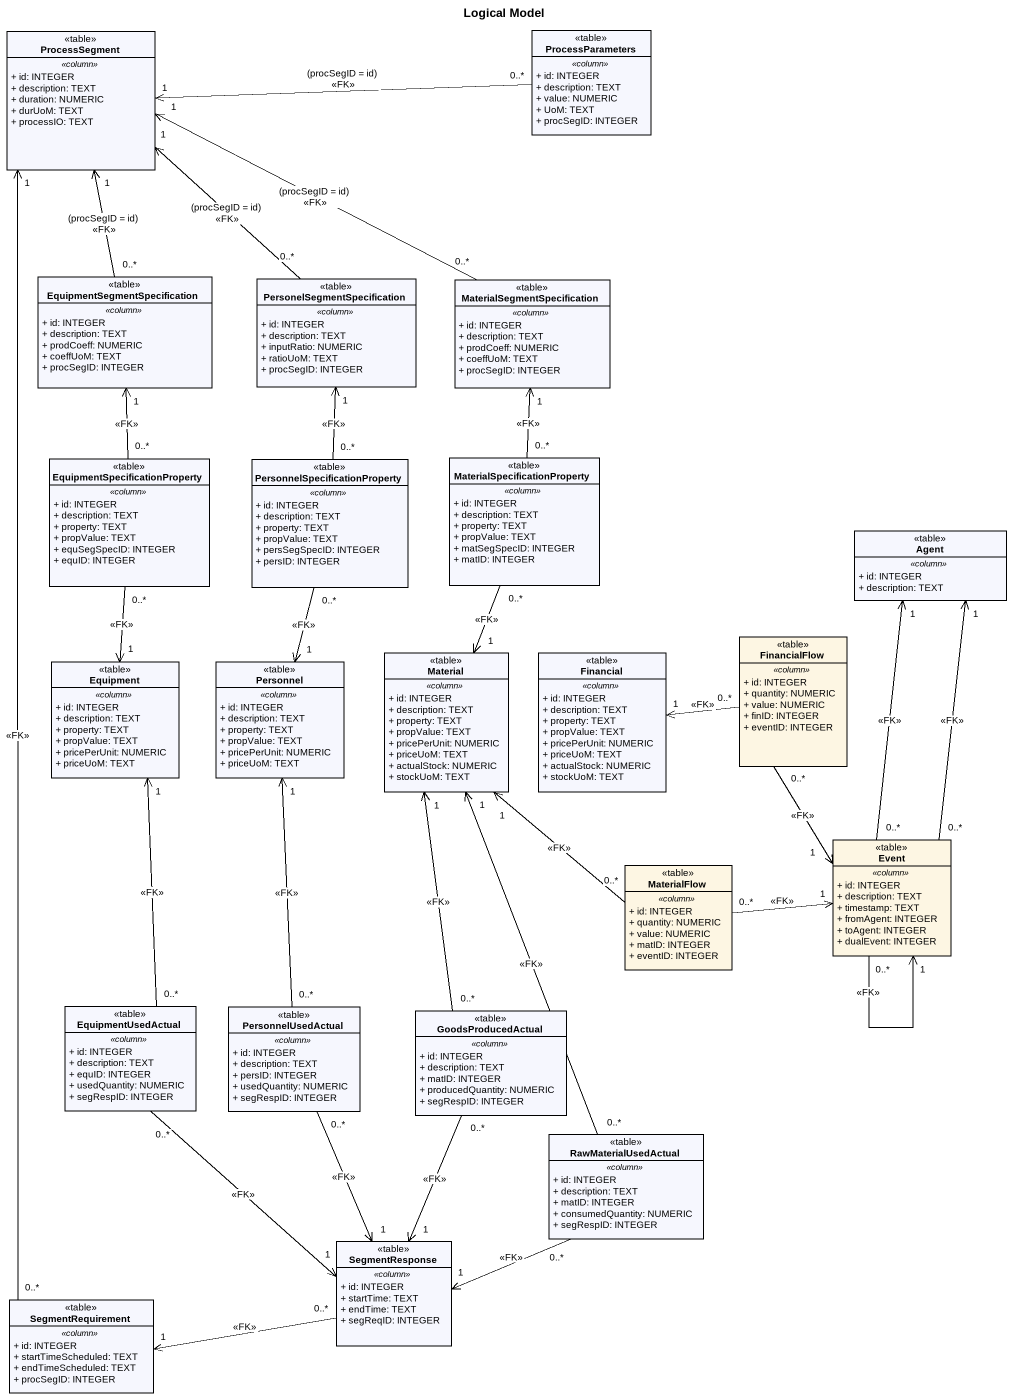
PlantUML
@startuml
title Logical Model
hide circle
hide empty members
skinparam classAttributeIconSize 0
class ProcessSegment <<table>> #F6F7FE {
  .. <<column>> ..
  + id: INTEGER
  + description: TEXT
  + duration: NUMERIC
  + durUoM: TEXT
  + processIO: TEXT
}
class ProcessParameters <<table>> #F6F7FE {
  .. <<column>> ..
  + id: INTEGER
  + description: TEXT
  + value: NUMERIC
  + UoM: TEXT
  + procSegID: INTEGER
}
class "EquipmentSegmentSpecification" as EquipmentSegmentSpecificatio <<table>> #F6F7FE {
  .. <<column>> ..
  + id: INTEGER
  + description: TEXT
  + prodCoeff: NUMERIC
  + coeffUoM: TEXT
  + procSegID: INTEGER
}
class PersonelSegmentSpecification <<table>> #F6F7FE {
  .. <<column>> ..
  + id: INTEGER
  + description: TEXT
  + inputRatio: NUMERIC
  + ratioUoM: TEXT
  + procSegID: INTEGER
}
class MaterialSegmentSpecification <<table>> #F6F7FE {
  .. <<column>> ..
  + id: INTEGER
  + description: TEXT
  + prodCoeff: NUMERIC
  + coeffUoM: TEXT
  + procSegID: INTEGER
}
class "EquipmentSpecificationProperty" as EquipmentSpecificationProper <<table>> #F6F7FE {
  .. <<column>> ..
  + id: INTEGER
  + description: TEXT
  + property: TEXT
  + propValue: TEXT
  + equSegSpecID: INTEGER
  + equID: INTEGER
}
class "PersonnelSpecificationProperty" as PersonnelSpecificationProper <<table>> #F6F7FE {
  .. <<column>> ..
  + id: INTEGER
  + description: TEXT
  + property: TEXT
  + propValue: TEXT
  + persSegSpecID: INTEGER
  + persID: INTEGER
}
class "MaterialSpecificationProperty" as MaterialSpecificationPropert <<table>> #F6F7FE {
  .. <<column>> ..
  + id: INTEGER
  + description: TEXT
  + property: TEXT
  + propValue: TEXT
  + matSegSpecID: INTEGER
  + matID: INTEGER
}
class "Agent" as Agent_ <<table>> #F6F7FE {
  .. <<column>> ..
  + id: INTEGER
  + description: TEXT
}
class Equipment <<table>> #F6F7FE {
  .. <<column>> ..
  + id: INTEGER
  + description: TEXT
  + property: TEXT
  + propValue: TEXT
  + pricePerUnit: NUMERIC
  + priceUoM: TEXT
}
class Personnel <<table>> #F6F7FE {
  .. <<column>> ..
  + id: INTEGER
  + description: TEXT
  + property: TEXT
  + propValue: TEXT
  + pricePerUnit: NUMERIC
  + priceUoM: TEXT
}
class Material <<table>> #F6F7FE {
  .. <<column>> ..
  + id: INTEGER
  + description: TEXT
  + property: TEXT
  + propValue: TEXT
  + pricePerUnit: NUMERIC
  + priceUoM: TEXT
  + actualStock: NUMERIC
  + stockUoM: TEXT
}
class Financial <<table>> #F6F7FE {
  .. <<column>> ..
  + id: INTEGER
  + description: TEXT
  + property: TEXT
  + propValue: TEXT
  + pricePerUnit: NUMERIC
  + priceUoM: TEXT
  + actualStock: NUMERIC
  + stockUoM: TEXT
}
class FinancialFlow <<table>> {
  .. <<column>> ..
  + id: INTEGER
  + quantity: NUMERIC
  + value: NUMERIC
  + finID: INTEGER
  + eventID: INTEGER
}
class Event <<table>> {
  .. <<column>> ..
  + id: INTEGER
  + description: TEXT
  + timestamp: TEXT
  + fromAgent: INTEGER
  + toAgent: INTEGER
  + dualEvent: INTEGER
}
class MaterialFlow <<table>> {
  .. <<column>> ..
  + id: INTEGER
  + quantity: NUMERIC
  + value: NUMERIC
  + matID: INTEGER
  + eventID: INTEGER
}
class EquipmentUsedActual <<table>> #F6F7FE {
  .. <<column>> ..
  + id: INTEGER
  + description: TEXT
  + equID: INTEGER
  + usedQuantity: NUMERIC
  + segRespID: INTEGER
}
class PersonnelUsedActual <<table>> #F6F7FE {
  .. <<column>> ..
  + id: INTEGER
  + description: TEXT
  + persID: INTEGER
  + usedQuantity: NUMERIC
  + segRespID: INTEGER
}
class GoodsProducedActual <<table>> #F6F7FE {
  .. <<column>> ..
  + id: INTEGER
  + description: TEXT
  + matID: INTEGER
  + producedQuantity: NUMERIC
  + segRespID: INTEGER
}
class RawMaterialUsedActual <<table>> #F6F7FE {
  .. <<column>> ..
  + id: INTEGER
  + description: TEXT
  + matID: INTEGER
  + consumedQuantity: NUMERIC
  + segRespID: INTEGER
}
class SegmentResponse <<table>> #F6F7FE {
  .. <<column>> ..
  + id: INTEGER
  + startTime: TEXT
  + endTime: TEXT
  + segReqID: INTEGER
}
class SegmentRequirement <<table>> #F6F7FE {
  .. <<column>> ..
  + id: INTEGER
  + startTimeScheduled: TEXT
  + endTimeScheduled: TEXT
  + procSegID: INTEGER
}
ProcessParameters "0..*" -left-> "1" ProcessSegment : (procSegID = id)\n<<FK>>
EquipmentSegmentSpecificatio "0..*" -up-> "1" ProcessSegment : (procSegID = id)\n<<FK>>
PersonelSegmentSpecification "0..*" -up-> "1" ProcessSegment : (procSegID = id)\n<<FK>>
MaterialSegmentSpecification "0..*" -left-> "1" ProcessSegment : (procSegID = id)\n<<FK>>
EquipmentSpecificationProper "0..*" -up-> "1" EquipmentSegmentSpecificatio : <<FK>>
EquipmentSpecificationProper "0..*" --> "1" Equipment : <<FK>>
PersonnelSpecificationProper "0..*" -up-> "1" PersonelSegmentSpecification : <<FK>>
PersonnelSpecificationProper "0..*" --> "1" Personnel : <<FK>>
MaterialSpecificationPropert "0..*" -up-> "1" MaterialSegmentSpecification : <<FK>>
MaterialSpecificationPropert "0..*" --> "1" Material : <<FK>>
FinancialFlow "0..*" -left-> "1" Financial : <<FK>>
FinancialFlow "0..*" --> "1" Event : <<FK>>
Event "0..*" -up-> "1" Agent_ : <<FK>>
Event "0..*" -up-> "1" Agent_ : <<FK>>
Event "0..*" --> "1" Event : <<FK>>
MaterialFlow "0..*" -up-> "1" Material : <<FK>>
MaterialFlow "0..*" -right-> "1" Event : <<FK>>
EquipmentUsedActual "0..*" -up-> "1" Equipment : <<FK>>
EquipmentUsedActual "0..*" --> "1" SegmentResponse : <<FK>>
PersonnelUsedActual "0..*" -up-> "1" Personnel : <<FK>>
PersonnelUsedActual "0..*" --> "1" SegmentResponse : <<FK>>
GoodsProducedActual "0..*" -up-> "1" Material : <<FK>>
GoodsProducedActual "0..*" --> "1" SegmentResponse : <<FK>>
RawMaterialUsedActual "0..*" -up-> "1" Material : <<FK>>
RawMaterialUsedActual "0..*" -left-> "1" SegmentResponse : <<FK>>
SegmentResponse "0..*" -left-> "1" SegmentRequirement : <<FK>>
SegmentRequirement "0..*" -up-> "1" ProcessSegment : <<FK>>
@enduml
